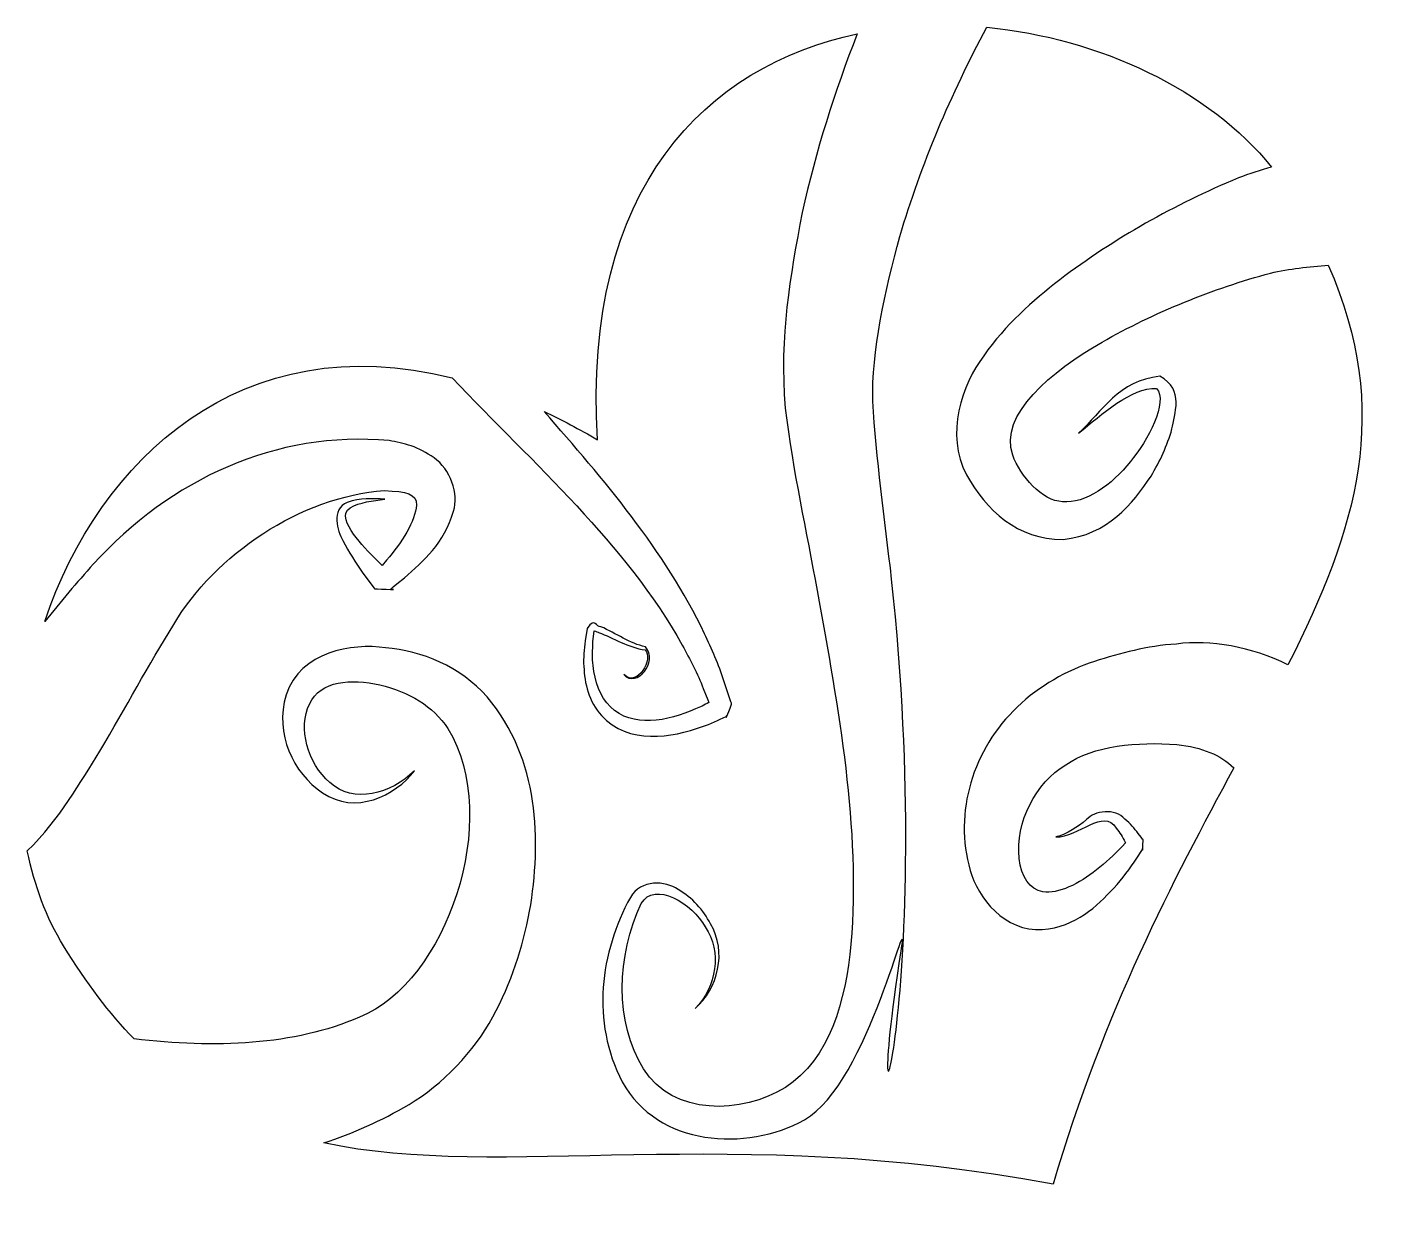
# Model space of a CAD drawing. Header units: centimetres. Extents: x -7.9 to 8.2, y -7.4 to 6.8.
import ezdxf

# ---------------------------------------------------------------- set-up
doc = ezdxf.new("R2010")
doc.units = ezdxf.units.CM
doc.header["$MEASUREMENT"] = 0
doc.layers.add('Camada 1', color=7, linetype='Continuous')

msp = doc.modelspace()

# ---------------------------------------------------------------- linework, layer by layer
at = {"layer": 'Camada 1'}
msp.add_open_spline([(5.68762, -1.63662), (5.23145, -1.60069), (4.70422, -1.65006), (4.37801, -1.87557), (4.37801, -1.87557), (4.02413, -2.09081), (3.78204, -2.55052), (3.82863, -2.98219), (3.82863, -2.98219), (3.85866, -3.19386), (3.94751, -3.35025), (4.11023, -3.37631), (4.11023, -3.37631), (4.28835, -3.40436), (4.53915, -3.27876), (4.74293, -3.11527), (4.74293, -3.11527), (4.84718, -3.03232), (4.94909, -2.9399), (5.0431, -2.83881), (5.0431, -2.83881), (5.0431, -2.83881), (5.08453, -2.79576), (5.08453, -2.79576), (5.08453, -2.79576), (5.08453, -2.79576), (5.08061, -2.78827), (5.08061, -2.78827), (5.08061, -2.78827), (5.04939, -2.72903), (5.01465, -2.67214), (4.97475, -2.62515), (4.97475, -2.62515), (4.82508, -2.37673), (4.53758, -2.73297), (4.26032, -2.72783), (4.26032, -2.72783), (4.40089, -2.69425), (4.51112, -2.60935), (4.62523, -2.52286), (4.62523, -2.52286), (4.71725, -2.41703), (4.96093, -2.38305), (5.07703, -2.51812), (5.07703, -2.51812), (5.13905, -2.56945), (5.18919, -2.6271), (5.23501, -2.68597), (5.23501, -2.68597), (5.23501, -2.68597), (5.26896, -2.73061), (5.26896, -2.73061), (5.26896, -2.73061), (5.26896, -2.73061), (5.28555, -2.75313), (5.28555, -2.75313), (5.28555, -2.75313), (5.28555, -2.75313), (5.29031, -2.75908), (5.29031, -2.75908), (5.29031, -2.75908), (5.29031, -2.75908), (5.29227, -2.76143), (5.29227, -2.76143), (5.29227, -2.76143), (5.28002, -2.98537), (5.28793, -2.82501), (5.28478, -2.87597), (5.28478, -2.87597), (5.28478, -2.87597), (5.27766, -2.88703), (5.27766, -2.88703), (5.27766, -2.88703), (5.27766, -2.88703), (5.21646, -2.97789), (5.21646, -2.97789), (5.21646, -2.97789), (5.13666, -3.10031), (5.04662, -3.218), (4.94709, -3.33055), (4.94709, -3.33055), (4.7445, -3.54499), (4.5032, -3.78434), (4.10193, -3.82106), (4.10193, -3.82106), (3.66436, -3.84911), (3.33773, -3.44824), (3.25243, -3.12161), (3.25243, -3.12161), (3.05103, -2.43957), (3.28521, -1.68839), (3.8089, -1.19274), (3.8089, -1.19274), (4.06758, -0.94393), (4.38789, -0.76541), (4.71647, -0.6564), (4.71647, -0.6564), (5.02728, -0.55845), (5.33218, -0.47394), (5.68445, -0.45103), (5.68445, -0.45103), (6.08453, -0.39732), (6.5707, -0.48262), (7.0012, -0.6967), (7.0012, -0.6967), (7.81318, 0.91821), (8.23654, 2.28113), (7.47708, 4.01807), (7.47708, 4.01807), (7.24761, 4.00466), (7.01895, 3.97502), (6.79464, 3.92644), (6.79464, 3.92644), (6.11966, 3.74319), (5.42103, 3.46318), (4.8073, 3.11129), (4.8073, 3.11129), (4.21529, 2.77164), (3.58379, 2.25031), (3.75283, 1.77917), (3.75283, 1.77917), (3.84091, 1.52879), (4.10118, 1.23535), (4.34208, 1.22823), (4.34208, 1.22823), (4.60709, 1.20058), (4.92461, 1.42767), (5.14184, 1.70136), (5.14184, 1.70136), (5.34287, 1.93911), (5.59285, 2.41304), (5.4487, 2.56549), (5.4487, 2.56549), (5.15488, 2.5801), (4.80537, 2.25982), (4.53007, 2.03548), (4.53007, 2.03548), (4.80693, 2.29258), (5.00442, 2.65868), (5.48778, 2.70845), (5.48778, 2.70845), (5.78874, 2.55047), (5.65447, 2.2598), (5.63193, 2.08681), (5.63193, 2.08681), (5.57586, 1.88972), (5.49096, 1.70531), (5.3847, 1.53153), (5.3847, 1.53153), (5.17105, 1.20056), (4.86733, 0.83327), (4.34719, 0.78353), (4.34719, 0.78353), (3.80456, 0.78115), (3.44044, 1.1295), (3.20861, 1.54497), (3.20861, 1.54497), (2.95464, 2.02286), (3.15371, 2.61407), (3.4112, 2.95057), (3.4112, 2.95057), (3.66988, 3.31866), (3.98503, 3.59549), (4.30808, 3.84745), (4.30808, 3.84745), (4.9629, 4.3419), (5.65166, 4.72936), (6.41586, 5.04964), (6.41586, 5.04964), (6.5454, 5.09705), (6.67573, 5.13891), (6.80766, 5.17683), (6.80766, 5.17683), (6.07465, 6.08599), (4.78163, 6.69815), (3.44712, 6.8261), (3.44712, 6.8261), (3.02373, 6.03584), (2.67266, 5.21397), (2.42067, 4.35696), (2.42067, 4.35696), (2.24729, 3.7282), (2.0838, 2.98454), (2.10314, 2.41465), (2.10314, 2.41465), (2.13828, 1.74721), (2.24371, 1.02487), (2.32428, 0.3132), (2.32428, 0.3132), (2.84638, -4.49753), (1.93095, -7.37347), (2.43091, -4.07103), (2.43091, -4.07103), (2.55294, -3.35618), (2.05298, -5.64088), (1.29667, -6.06506), (1.29667, -6.06506), (0.60553, -6.44378), (-0.43196, -6.37864), (-0.85535, -5.6168), (-0.85535, -5.6168), (-1.22423, -4.90433), (-1.11327, -4.08603), (-0.75859, -3.44071), (-0.75859, -3.44071), (-0.63498, -3.22703), (-0.34311, -3.24246), (-0.195, -3.34829), (-0.195, -3.34829), (-0.02755, -3.44386), (0.1016, -3.58803), (0.18769, -3.75271), (0.18769, -3.75271), (0.38396, -4.08603), (0.27537, -4.51691), (0.00404, -4.75268), (0.00404, -4.75268), (0.25878, -4.49439), (0.32474, -4.08207), (0.12292, -3.78904), (0.12292, -3.78904), (-0.024, -3.51258), (-0.47541, -3.24167), (-0.62945, -3.51297), (-0.62945, -3.51297), (-0.92131, -4.12551), (-0.94658, -4.9146), (-0.6022, -5.46239), (-0.6022, -5.46239), (-0.26136, -6.02122), (0.56088, -6.00225), (1.06997, -5.68234), (1.06997, -5.68234), (1.59207, -5.35217), (1.78128, -4.65592), (1.84406, -3.99123), (1.84406, -3.99123), (1.9578, -2.62672), (1.69793, -1.21562), (1.44517, 0.17932), (1.44517, 0.17932), (1.31682, 0.88428), (1.16318, 1.57344), (1.0688, 2.33332), (1.0688, 2.33332), (0.99652, 3.19586), (1.12725, 3.8791), (1.26904, 4.64133), (1.26904, 4.64133), (1.43017, 5.36682), (1.65134, 6.06862), (1.91872, 6.74792), (1.91872, 6.74792), (0.14268, 6.37274), (-1.33163, 4.94068), (-1.14521, 1.95732), (-1.14521, 1.95732), (-1.36045, 2.08488), (-1.57095, 2.19547), (-1.77672, 2.29342), (-1.77672, 2.29342), (-1.07295, 1.48893), (-0.36125, 0.6647), (0.1178, -0.32934), (0.1178, -0.32934), (0.19876, -0.51259), (0.28724, -0.6915), (0.3441, -0.88422), (0.3441, -0.88422), (0.3441, -0.88422), (0.39188, -1.02641), (0.39188, -1.02641), (0.39188, -1.02641), (0.39188, -1.02641), (0.41559, -1.09711), (0.41559, -1.09711), (0.41559, -1.09711), (0.41559, -1.09711), (0.42784, -1.13304), (0.42784, -1.13304), (0.42784, -1.13304), (0.42784, -1.13304), (0.43377, -1.15042), (0.43377, -1.15042), (0.43377, -1.15042), (0.43377, -1.15042), (0.43652, -1.1591), (0.43652, -1.1591), (0.43652, -1.1591), (0.32198, -1.44937), (0.3998, -1.24165), (0.37215, -1.30758), (0.37215, -1.30758), (0.27854, -1.34748), (0.18811, -1.39407), (0.09055, -1.4249), (0.09055, -1.4249), (-0.27002, -1.55679), (-0.7803, -1.64054), (-1.10097, -1.29496), (-1.10097, -1.29496), (-1.24829, -1.13026), (-1.30041, -0.91462), (-1.30753, -0.71441), (-1.30753, -0.71441), (-1.31623, -0.61292), (-1.302, -0.51338), (-1.29292, -0.41387), (-1.29292, -0.41387), (-1.29292, -0.41387), (-1.26805, -0.26695), (-1.26805, -0.26695), (-1.26805, -0.26695), (-1.17404, -0.1232), (-1.16222, -0.26221), (-1.10573, -0.24642), (-1.10573, -0.24642), (-0.92444, -0.3254), (-0.7641, -0.44785), (-0.57929, -0.48338), (-0.57929, -0.48338), (-0.42131, -0.65912), (-0.68989, -0.97863), (-0.8352, -0.81117), (-0.8352, -0.81117), (-0.67052, -0.97071), (-0.4841, -0.6212), (-0.58324, -0.5205), (-0.58324, -0.5205), (-0.78821, -0.49325), (-0.95408, -0.37831), (-1.13418, -0.31473), (-1.13418, -0.31473), (-1.13733, -0.31118), (-1.16299, -0.30288), (-1.1871, -0.29539), (-1.1871, -0.29539), (-1.1871, -0.29539), (-1.20054, -0.42334), (-1.20054, -0.42334), (-1.20054, -0.42334), (-1.20329, -0.51814), (-1.2112, -0.61371), (-1.1966, -0.70613), (-1.1966, -0.70613), (-1.17882, -0.89136), (-1.11722, -1.07303), (-0.99398, -1.1927), (-0.99398, -1.1927), (-0.74043, -1.44308), (-0.31747, -1.3633), (0.00956, -1.21757), (0.00956, -1.21757), (0.06446, -1.19664), (0.11658, -1.16979), (0.1691, -1.14174), (0.1691, -1.14174), (0.1691, -1.14174), (0.15529, -1.10816), (0.15529, -1.10816), (0.15529, -1.10816), (0.15529, -1.10816), (0.10158, -0.97664), (0.10158, -0.97664), (0.10158, -0.97664), (0.03721, -0.79813), (-0.05878, -0.63305), (-0.14565, -0.46441), (-0.14565, -0.46441), (-0.8214, 0.74056), (-1.88417, 1.65956), (-2.86281, 2.69035), (-2.86281, 2.69035), (-5.34181, 3.31511), (-7.02307, 1.73063), (-7.66958, -0.18403), (-7.66958, -0.18403), (-7.4812, 0.0474), (-7.28884, 0.27844), (-7.09612, 0.49013), (-7.09612, 0.49013), (-6.18222, 1.49446), (-4.94016, 2.07027), (-3.60605, 1.94944), (-3.60605, 1.94944), (-3.43624, 1.9202), (-3.25495, 1.87835), (-3.07564, 1.74447), (-3.07564, 1.74447), (-2.88411, 1.61887), (-2.78103, 1.31439), (-2.84461, 1.1181), (-2.84461, 1.1181), (-2.95796, 0.73067), (-3.20164, 0.5316), (-3.42516, 0.3294), (-3.42516, 0.3294), (-3.42516, 0.3294), (-3.51324, 0.25791), (-3.51324, 0.25791), (-3.51324, 0.25791), (-3.51324, 0.25791), (-3.55668, 0.22317), (-3.55668, 0.22317), (-3.55668, 0.22317), (-3.55668, 0.22317), (-3.5788, 0.20539), (-3.5788, 0.20539), (-3.5788, 0.20539), (-3.5788, 0.20539), (-3.58946, 0.19671), (-3.58946, 0.19671), (-3.58946, 0.19671), (-3.58946, 0.19671), (-3.59261, 0.19433), (-3.59261, 0.19433), (-3.59261, 0.19433), (-3.42873, 0.18565), (-3.81851, 0.20303), (-3.77943, 0.20261), (-3.77943, 0.20261), (-3.77943, 0.20261), (-3.78298, 0.20854), (-3.78298, 0.20854), (-3.78298, 0.20854), (-3.78298, 0.20854), (-3.91487, 0.38705), (-3.91487, 0.38705), (-3.91487, 0.38705), (-3.99938, 0.50947), (-4.08272, 0.63348), (-4.15143, 0.77054), (-4.15143, 0.77054), (-4.21342, 0.87995), (-4.29756, 1.13744), (-4.09931, 1.22078), (-4.09931, 1.22078), (-3.94646, 1.27806), (-3.80152, 1.26105), (-3.65579, 1.25989), (-3.65579, 1.25989), (-3.79679, 1.23856), (-3.95199, 1.22317), (-4.06415, 1.15564), (-4.06415, 1.15564), (-4.17551, 1.08809), (-4.09889, 0.95501), (-4.02388, 0.846), (-4.02388, 0.846), (-3.94212, 0.73464), (-3.84378, 0.63195), (-3.74427, 0.53083), (-3.74427, 0.53083), (-3.74427, 0.53083), (-3.68897, 0.47712), (-3.68897, 0.47712), (-3.68897, 0.47712), (-3.68897, 0.47712), (-3.63447, 0.53872), (-3.63447, 0.53872), (-3.63447, 0.53872), (-3.45834, 0.74488), (-3.29244, 1.00079), (-3.28376, 1.18801), (-3.28376, 1.18801), (-3.27902, 1.32229), (-3.39867, 1.34914), (-3.65973, 1.35941), (-3.65973, 1.35941), (-4.65102, 1.29189), (-5.66366, 0.59797), (-6.14665, -0.21954), (-6.14665, -0.21954), (-6.44364, -0.6982), (-6.7118, -1.19503), (-7.0175, -1.71478), (-7.0175, -1.71478), (-7.25252, -2.08604), (-7.4812, -2.50271), (-7.87456, -2.89252), (-7.87456, -2.89252), (-7.79122, -3.3009), (-7.64945, -3.68201), (-7.44723, -4.01414), (-7.44723, -4.01414), (-7.17987, -4.45097), (-6.90301, -4.81191), (-6.61432, -5.11089), (-6.61432, -5.11089), (-5.6633, -5.22067), (-4.72612, -5.19106), (-3.956, -4.85377), (-3.956, -4.85377), (-2.92561, -4.44147), (-2.26645, -2.51813), (-2.91098, -1.44625), (-2.91098, -1.44625), (-3.08635, -1.18717), (-3.37345, -1.00945), (-3.71587, -0.93402), (-3.71587, -0.93402), (-4.05197, -0.85544), (-4.41569, -0.88071), (-4.54563, -1.15913), (-4.54563, -1.15913), (-4.67951, -1.4352), (-4.57249, -1.86014), (-4.30433, -2.08525), (-4.30433, -2.08525), (-4.03102, -2.34235), (-3.57882, -2.22032), (-3.30632, -1.94544), (-3.30632, -1.94544), (-3.53103, -2.24482), (-4.00733, -2.47148), (-4.39122, -2.20568), (-4.39122, -2.20568), (-4.74034, -1.96795), (-4.95637, -1.51416), (-4.8213, -1.05128), (-4.8213, -1.05128), (-4.65186, -0.53786), (-4.04088, -0.4407), (-3.64872, -0.49444), (-3.64872, -0.49444), (-3.22219, -0.52918), (-2.76327, -0.71836), (-2.45008, -1.0738), (-2.45008, -1.0738), (-1.82688, -1.80958), (-1.80831, -2.77401), (-1.94735, -3.60496), (-1.94735, -3.60496), (-2.0299, -4.0307), (-2.1614, -4.44856), (-2.38336, -4.85139), (-2.38336, -4.85139), (-2.59701, -5.26054), (-2.98129, -5.64996), (-3.36912, -5.88454), (-3.36912, -5.88454), (-3.70006, -6.0761), (-4.03576, -6.22419), (-4.37422, -6.33872), (-4.37422, -6.33872), (-2.28303, -6.78499), (0.41754, -6.10491), (4.22828, -6.82608), (4.22828, -6.82608), (4.82703, -4.78662), (5.64928, -3.23608), (6.36135, -1.91068), (6.36135, -1.91068), (6.20498, -1.7614), (5.9917, -1.66977), (5.68762, -1.63662)], degree=3, knots=[0, 0, 0, 0, 0.00714286, 0.00714286, 0.00714286, 0.00714286, 0.01428571, 0.01428571, 0.01428571, 0.01428571, 0.02142857, 0.02142857, 0.02142857, 0.02142857, 0.02857143, 0.02857143, 0.02857143, 0.02857143, 0.03571429, 0.03571429, 0.03571429, 0.03571429, 0.04285714, 0.04285714, 0.04285714, 0.04285714, 0.05, 0.05, 0.05, 0.05, 0.05714286, 0.05714286, 0.05714286, 0.05714286, 0.06428571, 0.06428571, 0.06428571, 0.06428571, 0.07142857, 0.07142857, 0.07142857, 0.07142857, 0.07857143, 0.07857143, 0.07857143, 0.07857143, 0.08571429, 0.08571429, 0.08571429, 0.08571429, 0.09285714, 0.09285714, 0.09285714, 0.09285714, 0.1, 0.1, 0.1, 0.1, 0.10714286, 0.10714286, 0.10714286, 0.10714286, 0.11428571, 0.11428571, 0.11428571, 0.11428571, 0.12142857, 0.12142857, 0.12142857, 0.12142857, 0.12857143, 0.12857143, 0.12857143, 0.12857143, 0.13571429, 0.13571429, 0.13571429, 0.13571429, 0.14285714, 0.14285714, 0.14285714, 0.14285714, 0.15, 0.15, 0.15, 0.15, 0.15714286, 0.15714286, 0.15714286, 0.15714286, 0.16428571, 0.16428571, 0.16428571, 0.16428571, 0.17142857, 0.17142857, 0.17142857, 0.17142857, 0.17857143, 0.17857143, 0.17857143, 0.17857143, 0.18571429, 0.18571429, 0.18571429, 0.18571429, 0.19285714, 0.19285714, 0.19285714, 0.19285714, 0.2, 0.2, 0.2, 0.2, 0.20714286, 0.20714286, 0.20714286, 0.20714286, 0.21428571, 0.21428571, 0.21428571, 0.21428571, 0.22142857, 0.22142857, 0.22142857, 0.22142857, 0.22857143, 0.22857143, 0.22857143, 0.22857143, 0.23571429, 0.23571429, 0.23571429, 0.23571429, 0.24285714, 0.24285714, 0.24285714, 0.24285714, 0.25, 0.25, 0.25, 0.25, 0.25714286, 0.25714286, 0.25714286, 0.25714286, 0.26428571, 0.26428571, 0.26428571, 0.26428571, 0.27142857, 0.27142857, 0.27142857, 0.27142857, 0.27857143, 0.27857143, 0.27857143, 0.27857143, 0.28571429, 0.28571429, 0.28571429, 0.28571429, 0.29285714, 0.29285714, 0.29285714, 0.29285714, 0.3, 0.3, 0.3, 0.3, 0.30714286, 0.30714286, 0.30714286, 0.30714286, 0.31428571, 0.31428571, 0.31428571, 0.31428571, 0.32142857, 0.32142857, 0.32142857, 0.32142857, 0.32857143, 0.32857143, 0.32857143, 0.32857143, 0.33571429, 0.33571429, 0.33571429, 0.33571429, 0.34285714, 0.34285714, 0.34285714, 0.34285714, 0.35, 0.35, 0.35, 0.35, 0.35714286, 0.35714286, 0.35714286, 0.35714286, 0.36428571, 0.36428571, 0.36428571, 0.36428571, 0.37142857, 0.37142857, 0.37142857, 0.37142857, 0.37857143, 0.37857143, 0.37857143, 0.37857143, 0.38571429, 0.38571429, 0.38571429, 0.38571429, 0.39285714, 0.39285714, 0.39285714, 0.39285714, 0.4, 0.4, 0.4, 0.4, 0.40714286, 0.40714286, 0.40714286, 0.40714286, 0.41428571, 0.41428571, 0.41428571, 0.41428571, 0.42142857, 0.42142857, 0.42142857, 0.42142857, 0.42857143, 0.42857143, 0.42857143, 0.42857143, 0.43571429, 0.43571429, 0.43571429, 0.43571429, 0.44285714, 0.44285714, 0.44285714, 0.44285714, 0.45, 0.45, 0.45, 0.45, 0.45714286, 0.45714286, 0.45714286, 0.45714286, 0.46428571, 0.46428571, 0.46428571, 0.46428571, 0.47142857, 0.47142857, 0.47142857, 0.47142857, 0.47857143, 0.47857143, 0.47857143, 0.47857143, 0.48571429, 0.48571429, 0.48571429, 0.48571429, 0.49285714, 0.49285714, 0.49285714, 0.49285714, 0.5, 0.5, 0.5, 0.5, 0.50714286, 0.50714286, 0.50714286, 0.50714286, 0.51428571, 0.51428571, 0.51428571, 0.51428571, 0.52142857, 0.52142857, 0.52142857, 0.52142857, 0.52857143, 0.52857143, 0.52857143, 0.52857143, 0.53571429, 0.53571429, 0.53571429, 0.53571429, 0.54285714, 0.54285714, 0.54285714, 0.54285714, 0.55, 0.55, 0.55, 0.55, 0.55714286, 0.55714286, 0.55714286, 0.55714286, 0.56428571, 0.56428571, 0.56428571, 0.56428571, 0.57142857, 0.57142857, 0.57142857, 0.57142857, 0.57857143, 0.57857143, 0.57857143, 0.57857143, 0.58571429, 0.58571429, 0.58571429, 0.58571429, 0.59285714, 0.59285714, 0.59285714, 0.59285714, 0.6, 0.6, 0.6, 0.6, 0.60714286, 0.60714286, 0.60714286, 0.60714286, 0.61428571, 0.61428571, 0.61428571, 0.61428571, 0.62142857, 0.62142857, 0.62142857, 0.62142857, 0.62857143, 0.62857143, 0.62857143, 0.62857143, 0.63571429, 0.63571429, 0.63571429, 0.63571429, 0.64285714, 0.64285714, 0.64285714, 0.64285714, 0.65, 0.65, 0.65, 0.65, 0.65714286, 0.65714286, 0.65714286, 0.65714286, 0.66428571, 0.66428571, 0.66428571, 0.66428571, 0.67142857, 0.67142857, 0.67142857, 0.67142857, 0.67857143, 0.67857143, 0.67857143, 0.67857143, 0.68571429, 0.68571429, 0.68571429, 0.68571429, 0.69285714, 0.69285714, 0.69285714, 0.69285714, 0.7, 0.7, 0.7, 0.7, 0.70714286, 0.70714286, 0.70714286, 0.70714286, 0.71428571, 0.71428571, 0.71428571, 0.71428571, 0.72142857, 0.72142857, 0.72142857, 0.72142857, 0.72857143, 0.72857143, 0.72857143, 0.72857143, 0.73571429, 0.73571429, 0.73571429, 0.73571429, 0.74285714, 0.74285714, 0.74285714, 0.74285714, 0.75, 0.75, 0.75, 0.75, 0.75714286, 0.75714286, 0.75714286, 0.75714286, 0.76428571, 0.76428571, 0.76428571, 0.76428571, 0.77142857, 0.77142857, 0.77142857, 0.77142857, 0.77857143, 0.77857143, 0.77857143, 0.77857143, 0.78571429, 0.78571429, 0.78571429, 0.78571429, 0.79285714, 0.79285714, 0.79285714, 0.79285714, 0.8, 0.8, 0.8, 0.8, 0.80714286, 0.80714286, 0.80714286, 0.80714286, 0.81428571, 0.81428571, 0.81428571, 0.81428571, 0.82142857, 0.82142857, 0.82142857, 0.82142857, 0.82857143, 0.82857143, 0.82857143, 0.82857143, 0.83571429, 0.83571429, 0.83571429, 0.83571429, 0.84285714, 0.84285714, 0.84285714, 0.84285714, 0.85, 0.85, 0.85, 0.85, 0.85714286, 0.85714286, 0.85714286, 0.85714286, 0.86428571, 0.86428571, 0.86428571, 0.86428571, 0.87142857, 0.87142857, 0.87142857, 0.87142857, 0.87857143, 0.87857143, 0.87857143, 0.87857143, 0.88571429, 0.88571429, 0.88571429, 0.88571429, 0.89285714, 0.89285714, 0.89285714, 0.89285714, 0.9, 0.9, 0.9, 0.9, 0.90714286, 0.90714286, 0.90714286, 0.90714286, 0.91428571, 0.91428571, 0.91428571, 0.91428571, 0.92142857, 0.92142857, 0.92142857, 0.92142857, 0.92857143, 0.92857143, 0.92857143, 0.92857143, 0.93571429, 0.93571429, 0.93571429, 0.93571429, 0.94285714, 0.94285714, 0.94285714, 0.94285714, 0.95, 0.95, 0.95, 0.95, 0.95714286, 0.95714286, 0.95714286, 0.95714286, 0.96428571, 0.96428571, 0.96428571, 0.96428571, 0.97142857, 0.97142857, 0.97142857, 0.97142857, 0.97857143, 0.97857143, 0.97857143, 0.97857143, 0.98571429, 0.98571429, 0.98571429, 0.98571429, 1, 1, 1, 1], dxfattribs=at)

doc.saveas('drawing.dxf')
